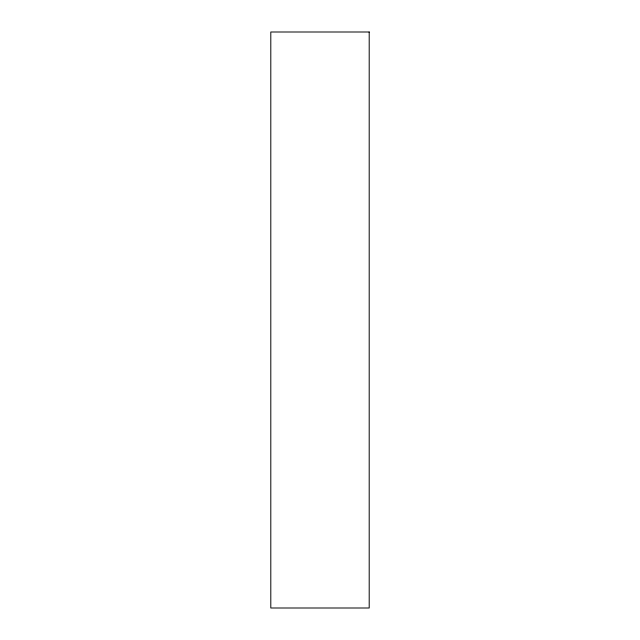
<?xml version="1.0" encoding="UTF-8"?>
<svg xmlns="http://www.w3.org/2000/svg" width="640" height="640" viewBox="0 0 640 640"><rect width="100%" height="100%" fill="white"/><g stroke="black" fill="none" stroke-linecap="round" stroke-linejoin="round"><path stroke-width="0.96" d="M369.2 32L270.8 32L270.8 608L369.2 608L369.2 32"/></g></svg>
